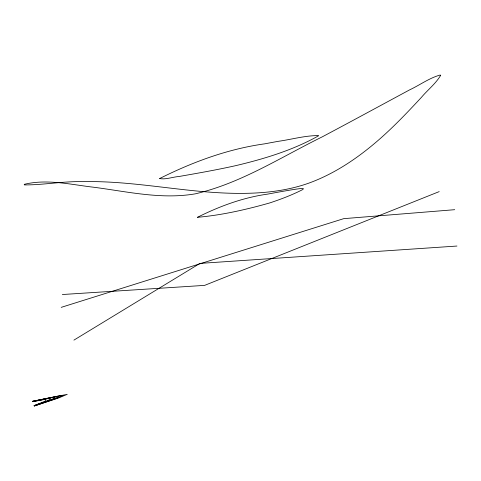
<?xml version="1.0" encoding="UTF-8"?>
<svg xmlns="http://www.w3.org/2000/svg" width="481" height="481" viewBox="0 0 481 481"><rect width="100%" height="100%" fill="white"/><g stroke="black" fill="none" stroke-linecap="round" stroke-linejoin="round"><path stroke-width="0.72" d="M73.924 340.115L199.946 263.402L456.95 246.044M439.207 191.612L204.629 285.377L62.332 294.528M34.127 405.597L44.643 401.407A16.558 2.363 -14.1 0 0 45.845 400.565C46.928 397.829 41.083 400.697 39.947 400.354A113.558 16.198 -14.1 0 1 34.812 401.286L32.612 401.677M34.157 405.681C56.968 397.973 54.636 396.452 32.582 401.593M34.187 405.76L49.008 400.583L53.09 398.761L54.581 397.546L51.774 397.685L40.584 399.939A144.841 20.659 -14.1 0 1 32.552 401.515M34.217 405.844L52.784 399.44L58.826 396.47L56.073 396.657L41.312 399.699A120.797 17.232 -14.1 0 1 32.522 401.431M34.253 405.922L56.56 398.436L62.993 395.412L60.197 395.641L32.486 401.352M34.283 406.006L58.694 397.937L67.238 394.336L43.753 399.008A137.235 19.571 -14.1 0 1 32.455 401.268M61.207 307.359L343.717 218.657L454.719 209.692M159.662 178.523C165.32 179.84 172.823 176.93 178.968 176.497C197.986 173.178 217.015 169.847 235.858 165.62C264.291 158.874 293.121 150.138 318.554 135.81L318.416 135.582C304.918 135.54 291.534 139.478 278.174 141.336A337.482 48.136 -14.1 0 0 264.778 143.825C227.922 148.948 192.749 161.971 159.662 178.523M197.505 217.286C221.338 215.278 246.458 209.566 269.877 202.892C281.126 199.158 292.274 194.919 302.832 189.514C305.333 187.59 299.374 188.762 298.539 188.805C291.227 189.809 283.964 191.131 276.695 192.43A225.517 32.167 -14.1 0 0 267.749 194.096C243.115 197.517 219.613 206.229 197.505 217.286M440.59 75.445C435.648 83.802 427.579 89.989 421.362 97.415C408.098 111.706 394.642 125.866 379.996 138.768C359.325 156.926 336.255 172.859 310.365 182.57C286.111 191.528 259.987 193.765 234.301 193.332C183.562 192.46 133.61 180.471 82.768 181.662C63.233 181.133 43.789 185.023 24.357 184.914L24.242 184.337C47.042 178.734 70.96 184.62 93.825 187.253C127.351 191.612 161.466 199.675 195.31 193.831C240.861 183.315 280.778 157.251 322.282 136.832C351.455 121.356 380.465 105.573 409.535 89.911C419.787 85.113 429.311 77.97 440.265 74.994L440.59 75.445"/></g></svg>
